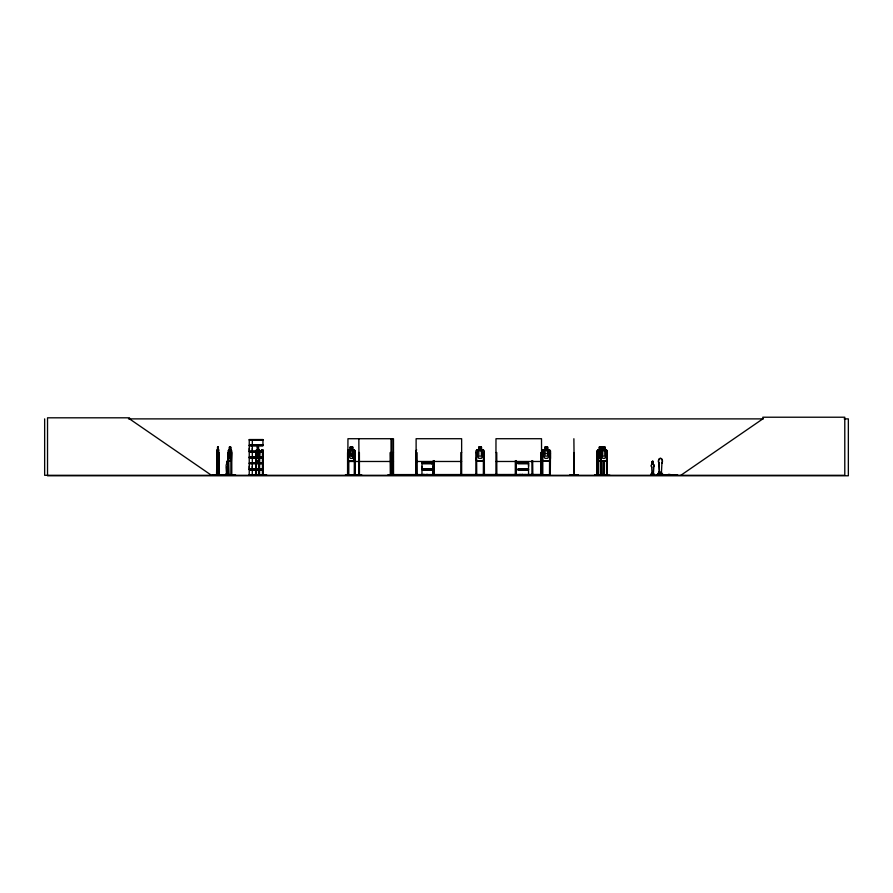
<?xml version="1.0" encoding="UTF-8"?>
<svg xmlns="http://www.w3.org/2000/svg" width="893" height="893" viewBox="0 0 893 893"><rect width="100%" height="100%" fill="white"/><g stroke="black" fill="none" stroke-linecap="round" stroke-linejoin="round"><path stroke-width="1.34" d="M262.955 468.981L249.247 468.981L249.259 466.369M256.246 451.077L249.247 451.077L249.259 448.465M252.317 466.369L252.317 468.981L252.306 463.746M252.317 448.465L252.317 451.077L252.306 445.853M432.614 468.981L421.965 468.981L421.976 466.369M528.544 466.369L528.544 463.746L517.907 463.746M387.897 474.875L396.436 474.842M515.674 475.288L515.674 474.473M524.202 474.864L524.392 475.299M537.508 474.875L549.519 474.708M569.767 474.875L578.296 474.842M227.425 461.625L227.481 464.148A1.898 0.915 -90 0 1 227.67 467.128L227.313 473.301L228.217 473.19M227.782 467.128C227.28 473.748 227.76 473.736 228.106 473.681M651.957 474.429L653.352 474.429L653.542 467.117A1.898 1.306 -90 0 0 653.352 464.137L653.174 461.603M653.352 474.429L653.62 467.117A1.898 1.306 -90 0 0 653.263 464.137L653.33 461.837M661.367 474.205L661.903 463.244A2.846 1.965 -90 0 0 661.903 459.214A2.846 1.965 -90 0 0 659.123 459.214A2.846 1.965 -90 0 0 659.123 463.244L659.525 474.205M228.128 473.625L227.235 473.357M659.659 472.375C658.13 473.089 662.249 472.218 659.067 472.799M659.771 472.788L659.067 472.453M218.807 466.592L219.008 463.791L218.897 466.592L217.222 466.592M219.198 466.313L218.897 469.115L217.312 469.115L217.133 466.313M652.046 474.429L651.689 467.117A1.898 1.306 -90 0 1 651.957 464.137L652.136 461.603M652.526 473.703L651.589 473.178L651.589 474.842M659.838 472.375L659.134 472.475M660.452 472.721L660.34 472.33M659.302 472.777L660.396 472.799M212.411 475.288L235.551 475.243L224.176 475.299M212.534 475.299L223.049 475.288M227.358 473.636L227.782 473.346M249.136 457.294L256.258 457.439M231.354 461.134L231.756 450.831L230.584 449.849M218.338 463.791L218.673 461.547M218.852 464.07L218.517 466.313L217.892 466.313L217.892 457.908M218.662 456.1L218.305 458.343L217.658 458.343L217.635 447.047M224.143 474.875L235.518 474.875M231.722 475.288L231.343 449.849M231.89 475.232L231.064 474.473M251.982 475.232L266.605 475.299L249.214 475.087L249.259 470.031L262.955 470.031M259.573 475.243L259.606 450.831L258.434 449.849M226.576 461.848L227.246 461.179M226.733 461.625L226.565 464.148A1.898 0.915 -90 0 0 226.376 467.128L226.565 474.44L227.592 474.44M217.323 455.296L217.2 466.325M217.334 455.397L217.021 456.301M217.133 458.857L217.323 457.819L218.975 457.819L219.12 458.801M217.222 458.857L217.412 457.819M217.635 449.849L216.843 450.842L216.753 475.299M217.155 449.849L217.044 475.299L217.088 474.473L216.474 475.299M652.437 473.703L652.124 473.335M652.649 473.446L652.124 473.67M606.358 461.134L607.184 458.355L606.414 461.134L597.785 461.134M433.295 466.592L434.11 461.301M352.981 474.875L361.676 475.299L353.036 475.243M354.253 461.045L348.571 461.045L347.757 458.355L348.571 461.134L354.32 461.134L355.146 458.355L355.146 450.831L354.242 449.849L352.657 449.849M354.32 461.134L349.877 449.849M594.526 474.875L609.886 475.232M597.529 475.243L597.384 474.473M484.196 458.343L483.269 461.045L476.829 461.045M484.296 458.355L483.336 461.134L476.762 461.134L475.891 458.355M513.095 475.232L528.567 475.087L528.544 470.031L517.907 470.031M424.041 475.243L424.03 474.473M217.713 455.397L217.379 458.935M345.435 474.875L361.676 474.83M228.809 475.277L228.24 450.842L229.501 449.849M228.318 450.842L228.697 449.849M256.525 461.134L256.537 449.849M424.231 474.83L436.186 475.232L421.887 475.232M352.702 449.849L352.702 447.047L350.201 447.047L350.201 449.849L348.538 449.849L347.757 450.842L347.645 475.299L347.957 460.766M415.613 475.188L415.669 474.473M415.993 475.188L416.026 474.473M475.679 475.232L475.757 474.473M542.118 474.473L541.638 475.232L541.504 438.72L495.983 438.72L495.928 475.299L495.894 474.473M541.437 475.288L541.415 474.473M541.884 475.232L541.928 452.55M227.224 475.277L227.313 474.06M652.046 461.603L652.861 461.168M431.587 463.791L432.781 461.547M257.385 449.938L256.793 456.1L257.385 458.343L258.479 458.343L259.059 456.1L258.512 447.047L257.262 447.047L257.296 449.938M226.699 461.424L227.447 461.424M677.474 475.098L650.74 475.266L650.897 474.049L652.191 474.049M677.698 475.299L658.052 475.255M658.61 475.277L657.817 474.931M660.039 475.288L660.999 475.255L660.418 475.277M662.048 475.043L662.182 475.288M663.532 475.277L664.012 474.842L656.891 475.043M674.394 475.288L674.661 474.629M674.907 475.288L674.55 474.931M677.508 474.931L676.749 475.299L677.352 475.288M218.338 461.547L218.338 456.323C216.128 455.798 217.948 468.111 218.149 460.129L218.64 462.92L218.338 455.397M597.104 475.299L597.093 450.842L597.864 449.849M597.216 475.299L597.149 450.842L597.897 449.938L606.369 449.938M416.707 449.849L415.814 450.842L415.848 475.299M542.174 450.887L543.011 449.938L549.452 449.938L550.389 450.876L550.479 458.355L549.519 461.134L542.944 461.134L542.073 458.355L542.073 450.842L542.966 449.849L544.875 449.849M599.415 456.1L599.415 450.876L601.514 450.876L602.708 449.938L602.708 447.136L604.862 447.136M350.335 449.938L349.107 450.876L349.107 456.1L350.335 458.343L352.623 458.343L353.84 456.1L353.84 450.876L352.623 449.938L352.657 447.047M680.846 475.299L762.823 418.884L762.823 417.221L844.789 417.221L844.789 475.299L44.65 475.299L44.65 418.884M652.973 475.277C651.477 474.964 653.855 475.857 652.861 474.049M525.017 475.243L513.129 474.842L528.544 474.931M652.437 461.168L653.163 461.413M218.707 456.312L218.138 458.879L217.68 456.256M128.458 418.884L763.247 418.884M844.164 418.884L848.35 418.884L848.35 475.779L47.53 475.779L47.53 417.812L129.507 417.812L129.507 418.884L211.474 475.299M249.236 439.546L262.955 439.546M249.259 440.07L262.944 440.07M262.955 444.803L249.247 444.803L249.247 439.758L262.955 439.747L262.944 444.803M249.169 445.161L263.022 445.161M249.169 445.484L263.022 445.484M262.955 445.853L249.247 445.853L249.247 451.077M218.327 447.047L217.546 447.047L217.568 449.938M229.534 447.136L228.954 456.1L229.534 458.343L230.628 458.343L231.22 456.1L230.673 447.047L229.412 447.047L229.456 449.938M217.568 447.136L218.305 447.136M229.456 447.136L230.628 447.136M257.296 447.136L258.479 447.136M350.29 447.136L352.623 447.136M478.782 447.136L481.405 447.136L481.405 449.938L482.8 450.876L482.8 456.1L481.405 458.343L478.782 458.343L477.387 456.1L477.387 450.876L478.782 449.938L478.693 447.047L481.494 447.047L481.494 449.849L483.303 449.849L484.296 450.831L484.408 475.243M544.976 447.136L547.588 447.136L547.588 449.938L548.983 450.876L548.983 456.1L547.588 458.343L544.976 458.343L543.569 456.1L543.569 450.876L544.976 449.938L544.875 447.047L547.677 447.047L547.677 449.849L549.485 449.849L550.479 450.831L550.3 475.299M599.415 447.136L601.569 447.136M256.458 449.849L257.34 449.849M261.627 449.849L262.721 449.849M478.693 449.849L476.784 449.849L475.891 450.842L475.846 475.299M597.808 449.849L599.393 449.849M603.099 449.849L601.101 449.849L600.386 450.842L600.453 475.299M604.885 449.849L606.392 449.849L607.184 450.831L607.251 475.299M217.077 449.938L218.774 449.938M228.63 449.938L231.41 449.938M256.47 449.938L259.26 449.938M261.571 449.938L262.698 449.938M476.829 449.938L483.269 449.938M256.168 450.842L256.057 475.299M259.606 450.831L259.204 461.134L256.447 461.134M262.62 449.938L263.279 450.831L262.665 461.134L263.201 458.355M347.757 450.842L348.616 449.938L354.253 449.938L355.023 450.876L355.012 475.299M606.314 449.938L607.184 450.831M259.003 451.077L262.955 451.077M249.169 451.445L256.235 451.445M259.026 451.445L263.022 451.445M249.169 451.769L256.235 451.769M259.026 451.769L263.022 451.769M256.246 452.137L249.247 452.137L249.247 457.171L256.246 457.183M259.003 452.137L262.955 452.137M217.691 452.494L218.45 452.494L218.417 475.299M217.021 452.55L216.541 475.299M217.713 452.595L218.919 452.55M231.722 452.55L231.399 475.299L231.332 474.473M259.573 452.55L259.204 475.299M262.453 452.55L263.134 452.55M354.197 452.55L355.012 452.55M391.034 452.55L390.274 452.55L390.42 475.299M392.016 452.55L392.306 475.299M393.478 452.55L392.708 452.55L392.797 475.299M415.758 452.55L416.886 452.55L416.975 475.299M461.636 452.55L460.866 452.55L460.777 475.299M475.846 452.55L476.616 452.55L476.728 475.299M484.196 452.55L483.426 452.55L483.359 475.299M495.983 452.55L496.754 452.55L496.843 475.299M550.378 452.55L549.608 452.55L549.519 475.299M573.875 452.55L574.177 475.299M597.104 452.55L597.897 452.55L597.875 475.299L597.73 452.55M600.409 452.55L601.201 452.55L601.101 475.299M607.296 452.55L606.492 452.55L606.615 475.243M542.073 453.488L550.479 453.488M217.78 455.017L218.539 455.017M217.245 455.397L218.874 455.397M218.405 455.575L218.405 456.513M217.658 456.1L218.305 456.1L218.305 450.876L217.658 450.876L217.713 458.935M218.785 455.397L219.12 466.325M249.259 457.037L256.258 457.037M262.944 457.037L258.992 457.037L262.955 457.171M259.003 457.439L262.955 457.45M256.246 457.64L249.236 457.662L249.259 462.697L262.955 462.697M259.003 457.662L262.955 457.662M249.259 457.964L256.258 457.964M258.992 457.964L262.944 457.964M218.941 458.355L218.796 461.134M228.24 458.355L228.597 461.134L231.443 461.134M218.517 458.846L217.892 458.846L217.892 464.07L218.517 464.07M228.63 461.045L231.41 461.045M256.47 461.045L259.26 461.045M543.011 461.045L549.452 461.045M606.369 461.045L597.841 461.045L597.093 458.355L597.841 461.134M347.957 461.48L393.478 461.48M416.116 461.48L461.636 461.48M495.983 461.48L541.504 461.48M651.957 462.083L652.046 464.137A1.898 1.306 -90 0 0 651.767 467.117L651.767 467.117M421.965 462.697L432.614 462.697M517.907 462.697L528.556 462.697M249.169 463.065L263.022 463.065M421.898 463.065L432.692 463.065M517.828 463.065L528.634 463.065M661.903 463.244L661.769 463.244A2.846 1.965 -90 0 0 661.769 459.214A2.846 1.965 -90 0 0 658.989 459.214A2.846 1.965 -90 0 0 658.989 463.244L659.123 463.244M249.169 463.389L263.022 463.389M421.898 463.389L432.692 463.389M517.828 463.389L528.634 463.389M217.021 463.802L217.412 469.115M262.955 463.746L249.247 463.746L249.247 468.981M432.614 463.746L421.965 463.746L421.965 468.981M226.376 467.128L226.666 474.44M217.334 469.015L218.964 469.015M517.907 468.981L528.556 468.981L528.556 463.746M249.169 469.338L263.022 469.338M421.898 469.338L432.692 469.338M517.828 469.338L528.634 469.338M249.169 469.662L263.022 469.662M421.898 469.662L432.692 469.662M517.828 469.662L528.634 469.662M432.614 470.031L421.965 470.031L421.965 475.076M659.76 473.446L657.828 473.446L657.828 474.931M227.425 474.06L225.951 474.06L225.951 475.054M228.697 474.06L228.441 475.165M661.49 474.205L659.402 474.205L658.989 463.244M668.176 474.395L670.074 474.395M218.372 474.473L218.986 474.473M255.722 474.473L256.458 474.473M258.903 474.473L259.64 474.473M262.386 474.473L263.201 474.473M347.5 474.473L348.817 474.473L348.817 475.299M359.466 474.473L358.562 474.473L358.573 475.299M390.196 474.473L391.101 474.473M549.519 474.473L550.501 475.188M597.026 474.473L597.975 474.473M600.33 474.473L601.279 474.473L601.268 475.299M603.121 474.473L604.07 474.473L604.059 475.299L603.992 460.576M416.618 474.708L423.26 474.708M531.804 474.708L525.162 474.708L525.162 475.299M651.053 474.842L653.843 474.842L653.843 474.049M212.512 474.875L222.949 474.875M249.259 474.931L266.627 474.875M421.976 474.931L436.164 474.842M532.831 474.842L532.663 460.576M416.116 475.299L416.116 438.72L461.636 438.72L461.659 475.299L461.726 474.473M252.25 475.277L252.317 470.031M431.866 462.831L432.569 462.574M227.257 461.268L227.57 461.848M262.642 449.849L263.223 450.876M599.415 458.343L598.288 456.1L598.288 450.876L599.415 449.938L599.393 447.047M227.615 475.165L227.793 473.19M259.193 449.849L259.573 450.876M218.305 449.938L218.707 475.299M218.517 457.908L218.852 458.846M524.972 475.188L525.073 474.473M415.904 458.343L416.462 460.141M415.814 458.355L416.674 461.134M218.696 449.849L218.941 475.299M601.19 461.045L600.464 458.343L601.145 461.134M218.796 455.296L219.098 456.323M255.621 474.842L255.789 452.55L256.38 452.55L256.425 475.299M227.949 475.255L227.949 452.55L228.541 452.55L228.575 475.299M228.362 458.343L228.686 461.134M677.497 474.931L666.803 474.931M662.472 474.931L662.472 473.446L660.541 473.446L660.541 474.629M662.238 473.446L662.238 474.629L658.052 474.629L658.052 473.446M660.999 474.842L660.775 473.446M659.905 474.629L659.905 472.14L658.855 472.14L658.855 474.629M659.748 472.14L659.76 474.629M659.525 473.446L659.525 474.931M659.001 472.14L659.001 474.629M654 475.043L654 474.049L652.716 474.049L652.716 474.842M652.281 473.178L652.281 474.842M652.18 473.178L652.035 475.043M651.678 473.178L651.678 474.842M607.363 475.299L607.363 474.473L606.414 474.473L606.425 475.299M607.128 450.831L606.994 475.299L606.671 452.55M604.941 449.849L604.941 447.047L602.641 447.047L602.641 449.849M604.885 447.047L604.807 449.938L605.934 450.876L605.934 456.1L604.807 458.343L602.708 458.343L601.592 456.1L601.592 450.876M603.813 460.576L603.69 475.299M603.501 474.473L603.467 475.299M603.378 460.576L603.3 475.299M603.199 460.576L603.121 475.299M601.648 449.849L601.648 447.047L599.337 447.047L599.337 449.849M601.592 447.047L601.569 449.938M601.022 452.55L601.022 475.299M600.71 474.473L600.676 475.299M600.52 450.887L600.587 475.299M597.629 474.473L597.596 475.299M574.266 475.299L573.886 438.72M549.697 474.473L549.697 475.299M542.888 475.299L542.888 474.473L391.681 474.596L391.681 475.299M542.799 475.299L542.799 452.55L540.734 452.55L540.645 475.299M542.609 474.596L542.609 475.299M540.957 474.596L540.957 475.299M540.823 474.473L540.823 475.299M531.893 460.576L531.982 475.299M531.804 474.473L531.804 475.299M522.383 474.473L522.416 475.299M522.115 474.473L522.014 475.299M521.858 474.473L521.78 475.299M520.173 474.473L520.128 475.299M520.094 474.473L520.083 475.299M516.232 460.576L516.299 475.299M516.065 460.576L516.143 475.299M515.953 474.473L515.975 475.299M515.574 460.576L515.473 475.299L515.417 460.576M484.106 474.473L484.017 475.299L474.964 475.299M483.515 474.473L483.515 475.299M476.527 474.473L476.527 475.299M460.955 474.473L460.955 475.299M460.487 474.596L460.487 475.299M434.009 474.473L434.009 475.299L433.931 460.576M433.775 460.576L433.652 475.299M433.272 460.576L433.272 475.299M433.116 465.934L433.038 475.299M427.501 474.708L427.501 475.299M427.423 474.473L427.345 475.299M427.144 474.473L427.267 475.299M426.854 474.473L426.765 475.299M426.664 474.473L426.642 475.299M424.208 474.473L424.208 475.299M423.438 474.473L423.438 475.299M423.349 474.473L423.26 475.299M422.791 474.596L422.735 475.299M421.128 474.596L421.128 475.299M416.797 474.473L416.797 475.299M416.529 452.55L416.618 475.299M416.439 474.473L416.439 475.299M393.534 475.299L393.478 438.72L347.957 438.72L347.835 458.343M393.389 474.473L393.277 475.299M392.619 474.473L392.619 475.299M392.016 438.72L392.016 475.299M391.034 438.72L391.089 475.299M390.821 452.55L390.821 475.299M390.721 474.473L390.699 475.299M390.475 452.55L390.576 475.299M390.208 474.473L390.208 475.299M359.455 475.299L359.388 452.55L358.629 452.55L358.774 475.299M359.187 452.55L359.243 475.299M359.086 474.473L359.053 475.299L358.841 438.72M355.09 475.299L355.09 474.473L354.119 474.473L354.119 475.299M354.867 452.55L354.744 475.299M354.465 474.473L354.443 475.299M354.342 452.55L354.264 475.299M350.246 447.047L350.29 449.938M348.728 460.766L348.638 475.299M348.471 475.299L348.393 452.55L347.578 452.55L347.578 475.299M348.248 452.55L348.326 475.299M348.125 474.473L348.047 475.299M263.145 450.876L263.134 475.299M262.888 459.236L262.821 475.299M262.698 452.55L262.654 475.299M262.442 450.876L262.442 456.1M262.453 459.236L262.453 475.299L262.408 474.473M259.294 460.576L259.327 475.299M258.97 459.236L258.937 475.299M258.892 474.473L258.892 475.299M258.657 474.473L258.713 475.299M258.423 474.473L258.479 475.299M258.244 474.473L258.233 475.299M256.112 460.576L256.157 475.299M252.306 439.758L252.317 444.803M252.306 452.137L252.306 457.171M252.306 457.662L252.317 462.697M231.131 457.897L231.097 475.299M230.584 447.047L230.55 449.938M228.095 473.19L228.184 475.299M227.224 474.06L227.224 474.853M226.052 474.06L226.052 474.853M218.729 452.55L218.729 475.299M218.238 447.047L218.216 449.938M217.803 452.595L217.803 457.908M230.439 447.605L229.735 447.605L229.735 448.543L230.439 448.543L230.439 447.605M258.278 447.605L257.575 447.605L257.575 448.543L258.278 448.543L258.278 447.605M352.21 447.605L350.737 447.605L350.737 448.543L352.21 448.543L352.21 447.605M480.936 447.605L479.251 447.605L479.251 448.543L480.936 448.543L480.936 447.605M547.119 447.605L545.433 447.605L545.433 448.543L547.119 448.543L547.119 447.605M601.134 447.605L599.783 447.605L599.783 448.543L601.134 448.543L601.134 447.605M604.438 447.605L603.088 447.605L603.088 448.543L604.438 448.543L604.438 447.605M230.628 450.876L229.534 450.876L229.534 456.1L230.628 456.1L230.628 450.876M258.479 450.876L257.385 450.876L257.385 456.1L258.479 456.1L258.479 450.876M352.623 450.876L350.335 450.876L350.335 456.1L352.623 456.1L352.623 450.876M481.405 450.876L478.782 450.876L478.782 456.1L481.405 456.1L481.405 450.876M547.588 450.876L544.976 450.876L544.976 456.1L547.588 456.1L547.588 450.876M604.807 450.876L602.708 450.876L602.708 456.1L604.807 456.1L604.807 450.876M216.932 458.355L217.055 461.134L216.954 458.343M522.74 475.299L522.74 474.473L522.662 475.299M519.782 475.299L519.793 474.473L519.693 475.299"/></g></svg>
